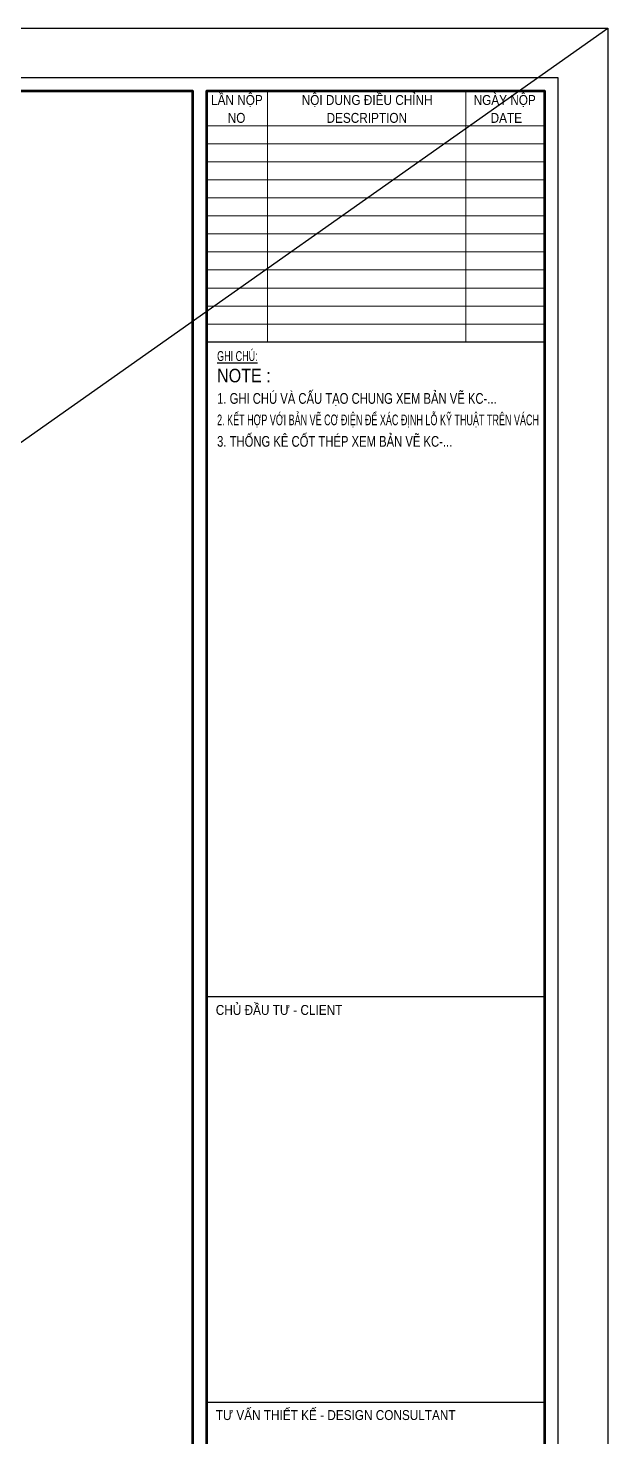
# Model space of a CAD drawing. Header units: millimetres. Extents: x -17374 to 181693, y -29783 to 15580.
# Drawn here: x 132742 to 136113, y 7380 to 15580 of the extents above; entities that cross this region are included whole.
import ezdxf
from ezdxf.enums import TextEntityAlignment as Align

# ---------------------------------------------------------------- set-up
doc = ezdxf.new("R2010")
doc.units = ezdxf.units.MM
doc.header["$LTSCALE"] = 250
doc.header["$MEASUREMENT"] = 0
doc.layers.add('CDC -TEXT KHUNG', color=7, linetype='Continuous')
doc.layers.add('CDC-KHUNGTEN', color=7, linetype='Continuous')
doc.layers.add('CDC.06.TEXT', color=2, linetype='Continuous', lineweight=18)
doc.layers.add('KCS_Plotter', color=11, linetype='Continuous', plot=False)
doc.styles.add('ARIAL', font='arial.ttf', dxfattribs={"width": 0.65})
doc.styles.add('Arial_4', font='arial.ttf', dxfattribs={"width": 0.75, "height": 3})
doc.styles.add('KCS_SMTEXT', font='arial.ttf', dxfattribs={"width": 0.7})
doc.styles.add('KT CDC', font='arial.ttf', dxfattribs={"width": 0.85})

# ---------------------------------------------------------------- blocks, each defined once
blk = doc.blocks.new('CDTA1')
at = {"layer": 'CDC-KHUNGTEN', "color": 6, "lineweight": 25}
blk.add_line((0, 90), (-75, 90), dxfattribs=at)
at = {"layer": 'CDC-KHUNGTEN', "color": 6, "style": 'KT CDC', "width": 0.85}
blk.add_text('CHỦ ĐẦU TƯ - CLIENT', height=2.2, dxfattribs=at).set_placement((-72.93, 86))
blk = doc.blocks.new('Khung tên chuẩn')
at = {"layer": 'CDC-KHUNGTEN', "color": 8, "lineweight": 9}
for p, q in [((76550, 58000), (76550, 52433)), ((80950, 58000), (80950, 52433)), ((82700, 57233), (75200, 57233)), ((82700, 56833), (75200, 56833)), ((82700, 56433), (75200, 56433)), ((82700, 56033), (75200, 56033)), ((82700, 55633), (75200, 55633)), ((82700, 55233), (75200, 55233)), ((82700, 54833), (75200, 54833)), ((82700, 54433), (75200, 54433)), ((82700, 54033), (75200, 54033)), ((82700, 53633), (75200, 53633)), ((82700, 53233), (75200, 53233)), ((82700, 52833), (75200, 52833))]:
    blk.add_line(p, q, dxfattribs=at)
at = {"layer": 'CDC-KHUNGTEN', "color": 6, "lineweight": 25}
for p, q in [((82700, 52433), (75200, 52433)), ((82700, 28900), (75200, 28900))]:
    blk.add_line(p, q, dxfattribs=at)
at = {"layer": 'CDC-KHUNGTEN', "color": 8}
blk.add_lwpolyline([(75096, 1100), (83000, 1100), (83000, 58300), (3000, 58300), (3000, 1100), (75096, 1100)], dxfattribs=at)
at = {"layer": 'CDC-KHUNGTEN', "color": 255, "lineweight": 60}
blk.add_lwpolyline([(74900, 1400), (74900, 58000), (3300, 58000), (3300, 1400), (74900, 1400)], close=True, dxfattribs=at)
blk.add_lwpolyline([(75200, 1400), (82700, 1400), (82700, 58000), (75200, 58000), (75200, 1400)], dxfattribs=at)
at = {"layer": 'Defpoints', "color": 1, "ltscale": 0.2}
blk.add_lwpolyline([(0, 0), (0, 59400), (84100, 59400), (84100, 0), (0, 0)], close=True, dxfattribs=at)
at = {"layer": 'CDC-KHUNGTEN', "xscale": 100, "yscale": 100, "zscale": 100}
blk.add_blockref('CDTA1', (82700, 28900), dxfattribs=at)
at = {"layer": 'CDC -TEXT KHUNG', "color": 7, "style": 'KT CDC', "width": 0.85}
for s, p in [('NO', (75672, 57299)), ('DESCRIPTION', (77863, 57299)), ('DATE', (81501, 57299))]:
    blk.add_text(s, height=220, dxfattribs=at).set_placement(p)
at = {"layer": 'CDC -TEXT KHUNG', "style": 'KT CDC', "width": 0.85}
blk.add_text('TƯ VẤN THIẾT KẾ - DESIGN CONSULTANT', height=220, dxfattribs=at).set_placement((78066, 28509), align=Align.CENTER)
at = {"layer": 'CDC -TEXT KHUNG', "char_height": 220, "attachment_point": 2, "line_spacing_factor": 0.941778, "style": 'KT CDC'}
for s, insert, width in [('LẦN NỘP', (75875, 57916), 1464.22), ('NỘI DUNG ĐIỀU CHỈNH', (78763, 57916), 3699.71), ('NGÀY NỘP', (81814, 57916), 1755.59)]:
    blk.add_mtext(s, dxfattribs=dict(at, insert=insert, width=width))
at = {"layer": 'CDC-KHUNGTEN', "color": 7, "style": 'Arial_4', "width": 0.85}
blk.add_text('NOTE :', height=300, dxfattribs=at).set_placement((75436, 51540))
at = {"layer": 'CDC-KHUNGTEN', "color": 6, "insert": (75436, 52233), "char_height": 220, "width": 1881.96, "attachment_point": 1, "style": 'ARIAL'}
blk.add_mtext('{\\LGHI CHÚ:}', dxfattribs=at)

msp = doc.modelspace()

# ---------------------------------------------------------------- linework, layer by layer
at = {"layer": 'KCS_Plotter'}
msp.add_line((114054.41, 0), (136113.15, 15580.13), dxfattribs=at)

# ---------------------------------------------------------------- block references
at = {"xscale": 0.2622917978515034, "yscale": 0.2622917978515034, "zscale": 0.2622917978515034}
msp.add_blockref('Khung tên chuẩn', (114054.41, 0), dxfattribs=at)

# ---------------------------------------------------------------- texts
at = {"layer": 'CDC.06.TEXT', "style": 'KCS_SMTEXT'}
for s, width, p in [('1. GHI CHÚ VÀ CẤU TẠO CHUNG XEM BẢN VẼ KC-...', 0.75, (133840.6, 13456.01)), ('2. KẾT HỢP VỚI BẢN VẼ CƠ ĐIỆN ĐỂ XÁC ĐỊNH LỖ KỸ THUẬT TRÊN VÁCH', 0.6, (133840.6, 13331.01)), ('3. THỐNG KÊ CỐT THÉP XEM BẢN VẼ KC-...', 0.75, (133840.6, 13206.01))]:
    msp.add_text(s, height=62.5, dxfattribs=dict(at, width=width)).set_placement(p, align=Align.TOP_LEFT)

doc.saveas('drawing.dxf')
